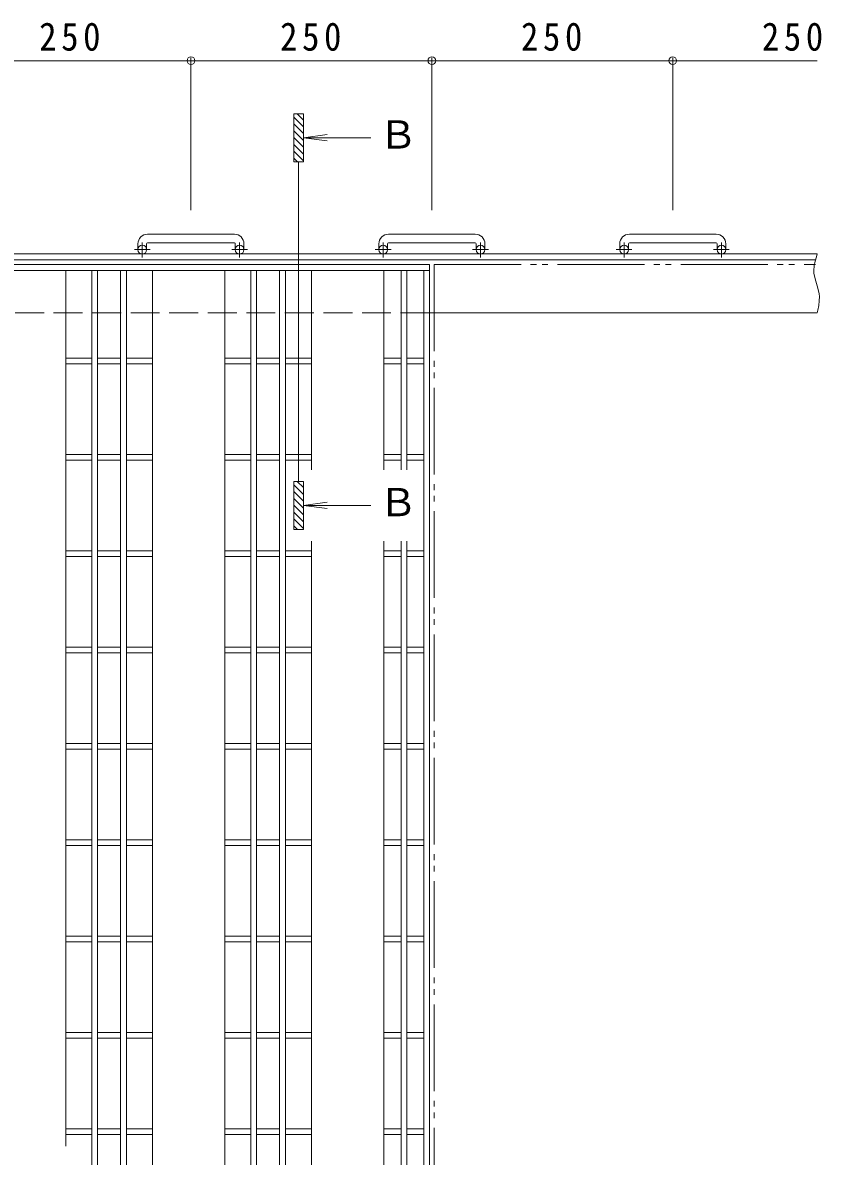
# Model space of a CAD drawing. Units: millimetres, scale not verified. Extents: x -1867 to 2125, y -1939 to 1826.
# Drawn here: x -992 to -164, y 614 to 1791 of the extents above; entities that cross this region are included whole.
import ezdxf
from ezdxf.enums import TextEntityAlignment as Align

# ---------------------------------------------------------------- set-up
doc = ezdxf.new("R2010")
doc.units = ezdxf.units.MM
doc.header["$LTSCALE"] = 10
doc.header["$PDMODE"] = 32
doc.header["$PDSIZE"] = 8
for name, pattern in [('CHAIN1', [8, 5, -1, 1, -1]), ('DASHED3', [4, 3, -1]), ('DOUBLE_CHAIN2', [12.8, 9, -1, 0.6, -0.6, 0.6, -1])]:
    doc.linetypes.add(name, pattern=pattern)
for name, color, linetype, lineweight in [('C-1', 2, 'Continuous', 9), ('C-2', 3, 'Continuous', 9), ('C-4', 7, 'Continuous', 9)]:
    doc.layers.add(name, color=color, linetype=linetype, lineweight=lineweight)
doc.styles.add('ＭＳ ゴシック', font='')
doc.styles.get('ＭＳ ゴシック').set_extended_font_data('MS Gothic')

msp = doc.modelspace()

# ---------------------------------------------------------------- linework, layer by layer
at = {"layer": 'C-1'}
for p, q in [((-772.76, 1571.54), (-862.76, 1571.54)), ((-522.76, 1571.54), (-612.76, 1571.54)), ((-272.76, 1571.54), (-362.76, 1571.54)), ((-872.76, 1561.54), (-872.76, 1555.44)), ((-863.76, 1561.54), (-863.76, 1555.44)), ((-862.76, 1562.54), (-772.76, 1562.54)), ((-771.76, 1561.54), (-771.76, 1555.44)), ((-762.76, 1561.54), (-762.76, 1555.44)), ((-622.76, 1561.54), (-622.76, 1555.44)), ((-613.76, 1561.54), (-613.76, 1555.44)), ((-612.76, 1562.54), (-522.76, 1562.54)), ((-521.76, 1561.54), (-521.76, 1555.44)), ((-512.76, 1561.54), (-512.76, 1555.44)), ((-372.76, 1561.54), (-372.76, 1555.44)), ((-363.76, 1561.54), (-363.76, 1555.44)), ((-362.76, 1562.54), (-272.76, 1562.54)), ((-271.76, 1561.54), (-271.76, 1555.44)), ((-262.76, 1561.54), (-262.76, 1555.44)), ((-167.76, 1550.94), (-1567.76, 1550.94)), ((-169.47, 1544.94), (-1567.76, 1544.94)), ((-167.76, 1489.94), (-570.26, 1489.94))]:
    msp.add_line(p, q, dxfattribs=at)
at = {"layer": 'C-1', "linetype": 'CHAIN1'}
for p, q in [((-860.1, 1555.44), (-876.51, 1555.44)), ((-868.26, 1547.33), (-868.26, 1562.93)), ((-759.1, 1555.44), (-775.51, 1555.44)), ((-767.26, 1547.33), (-767.26, 1562.93)), ((-610.1, 1555.44), (-626.51, 1555.44)), ((-618.26, 1547.33), (-618.26, 1562.93)), ((-509.1, 1555.44), (-525.51, 1555.44)), ((-517.26, 1547.33), (-517.26, 1562.93)), ((-360.1, 1555.44), (-376.51, 1555.44)), ((-368.26, 1547.33), (-368.26, 1562.93)), ((-259.1, 1555.44), (-275.51, 1555.44)), ((-267.26, 1547.33), (-267.26, 1562.93))]:
    msp.add_line(p, q, dxfattribs=at)
at = {"layer": 'C-1', "linetype": 'DASHED3'}
msp.add_line((-570.26, 1489.94), (-1567.76, 1489.94), dxfattribs=at)
at = {"layer": 'C-1'}
msp.add_lwpolyline([(-167.76, 1550.94), (-168.6, 1548.14), (-169.92, 1543.32), (-170.89, 1538.51), (-171.31, 1533.73), (-171.2, 1530.97), (-170.77, 1527.99), (-169.46, 1522.89), (-167.85, 1517.79), (-166.43, 1512.68), (-165.88, 1509.69), (-165.64, 1506.97), (-165.74, 1502.25), (-166.32, 1497.49), (-167.19, 1492.71), (-167.76, 1489.94)], dxfattribs=at)
for centre in [(-868.26, 1555.44), (-767.26, 1555.44), (-618.26, 1555.44), (-517.26, 1555.44), (-368.26, 1555.44), (-267.26, 1555.44)]:
    msp.add_circle(centre, 4.5, dxfattribs=at)
for centre, radius, start, end in [((-862.76, 1561.54), 10, 90, 180), ((-772.76, 1561.54), 10, 0, 90), ((-612.76, 1561.54), 10, 90, 180), ((-522.76, 1561.54), 10, 0, 90), ((-362.76, 1561.54), 10, 90, 180), ((-272.76, 1561.54), 10, 0, 90), ((-862.76, 1561.54), 1, 90, 180), ((-772.76, 1561.54), 1, 0, 90), ((-612.76, 1561.54), 1, 90, 180), ((-522.76, 1561.54), 1, 0, 90), ((-362.76, 1561.54), 1, 90, 180), ((-272.76, 1561.54), 1, 0, 90)]:
    msp.add_arc(centre, radius, start, end, dxfattribs=at)
at = {"layer": 'C-2'}
for p, q in [((-570.26, 1539.94), (-1565.26, 1539.94)), ((-570.26, 1533.94), (-1565.26, 1533.94)), ((-947.76, 1533.94), (-947.76, 625.03)), ((-920.76, 1533.94), (-920.76, -454.06)), ((-914.76, 1533.94), (-914.76, -454.06)), ((-890.76, 1533.94), (-890.76, -454.06)), ((-884.76, 1533.94), (-884.76, -454.06)), ((-857.76, 1533.94), (-857.76, -454.06)), ((-782.76, 1533.94), (-782.76, -454.06)), ((-755.76, 1533.94), (-755.76, -454.06)), ((-749.76, 1533.94), (-749.76, -454.06)), ((-725.76, 1533.94), (-725.76, -454.06)), ((-719.76, 1533.94), (-719.76, -454.06)), ((-692.76, 1533.94), (-692.76, 1326.94)), ((-617.76, 1533.94), (-617.76, 1326.94)), ((-599.76, 1533.94), (-599.76, 1326.94)), ((-593.76, 1533.94), (-593.76, 1326.94)), ((-576.26, 1533.94), (-576.26, -454.06)), ((-570.26, 1539.94), (-570.26, -460.06)), ((-920.76, 1442.94), (-947.76, 1442.94)), ((-920.76, 1436.94), (-947.76, 1436.94)), ((-890.76, 1442.94), (-914.76, 1442.94)), ((-890.76, 1436.94), (-914.76, 1436.94)), ((-857.76, 1442.94), (-884.76, 1442.94)), ((-857.76, 1436.94), (-884.76, 1436.94)), ((-755.76, 1442.94), (-782.76, 1442.94)), ((-755.76, 1436.94), (-782.76, 1436.94)), ((-725.76, 1442.94), (-749.76, 1442.94)), ((-725.76, 1436.94), (-749.76, 1436.94)), ((-692.76, 1442.94), (-719.76, 1442.94)), ((-692.76, 1436.94), (-719.76, 1436.94)), ((-599.76, 1442.94), (-617.76, 1442.94)), ((-599.76, 1436.94), (-617.76, 1436.94)), ((-576.26, 1442.94), (-593.76, 1442.94)), ((-576.26, 1436.94), (-593.76, 1436.94)), ((-920.76, 1342.94), (-947.76, 1342.94)), ((-890.76, 1342.94), (-914.76, 1342.94)), ((-857.76, 1342.94), (-884.76, 1342.94)), ((-755.76, 1342.94), (-782.76, 1342.94)), ((-725.76, 1342.94), (-749.76, 1342.94)), ((-692.76, 1342.94), (-719.76, 1342.94)), ((-599.76, 1342.94), (-617.76, 1342.94)), ((-576.26, 1342.94), (-593.76, 1342.94)), ((-920.76, 1336.94), (-947.76, 1336.94)), ((-890.76, 1336.94), (-914.76, 1336.94)), ((-857.76, 1336.94), (-884.76, 1336.94)), ((-755.76, 1336.94), (-782.76, 1336.94)), ((-725.76, 1336.94), (-749.76, 1336.94)), ((-692.76, 1336.94), (-719.76, 1336.94)), ((-599.76, 1336.94), (-617.76, 1336.94)), ((-576.26, 1336.94), (-593.76, 1336.94)), ((-692.76, 1252.94), (-692.76, -454.06)), ((-617.76, 1252.94), (-617.76, -454.06)), ((-599.76, 1252.94), (-599.76, -454.06)), ((-593.76, 1252.94), (-593.76, -454.06)), ((-920.76, 1242.94), (-947.76, 1242.94)), ((-920.76, 1236.94), (-947.76, 1236.94)), ((-890.76, 1242.94), (-914.76, 1242.94)), ((-890.76, 1236.94), (-914.76, 1236.94)), ((-857.76, 1242.94), (-884.76, 1242.94)), ((-857.76, 1236.94), (-884.76, 1236.94)), ((-755.76, 1242.94), (-782.76, 1242.94)), ((-755.76, 1236.94), (-782.76, 1236.94)), ((-725.76, 1242.94), (-749.76, 1242.94)), ((-725.76, 1236.94), (-749.76, 1236.94)), ((-692.76, 1242.94), (-719.76, 1242.94)), ((-692.76, 1236.94), (-719.76, 1236.94)), ((-599.76, 1242.94), (-617.76, 1242.94)), ((-599.76, 1236.94), (-617.76, 1236.94)), ((-576.26, 1242.94), (-593.76, 1242.94)), ((-576.26, 1236.94), (-593.76, 1236.94)), ((-920.76, 1142.94), (-947.76, 1142.94)), ((-890.76, 1142.94), (-914.76, 1142.94)), ((-857.76, 1142.94), (-884.76, 1142.94)), ((-755.76, 1142.94), (-782.76, 1142.94)), ((-725.76, 1142.94), (-749.76, 1142.94)), ((-692.76, 1142.94), (-719.76, 1142.94)), ((-599.76, 1142.94), (-617.76, 1142.94)), ((-576.26, 1142.94), (-593.76, 1142.94)), ((-920.76, 1136.94), (-947.76, 1136.94)), ((-890.76, 1136.94), (-914.76, 1136.94)), ((-857.76, 1136.94), (-884.76, 1136.94)), ((-755.76, 1136.94), (-782.76, 1136.94)), ((-725.76, 1136.94), (-749.76, 1136.94)), ((-692.76, 1136.94), (-719.76, 1136.94)), ((-599.76, 1136.94), (-617.76, 1136.94)), ((-576.26, 1136.94), (-593.76, 1136.94)), ((-920.76, 1042.94), (-947.76, 1042.94)), ((-920.76, 1036.94), (-947.76, 1036.94)), ((-890.76, 1042.94), (-914.76, 1042.94)), ((-890.76, 1036.94), (-914.76, 1036.94)), ((-857.76, 1042.94), (-884.76, 1042.94)), ((-857.76, 1036.94), (-884.76, 1036.94)), ((-755.76, 1042.94), (-782.76, 1042.94)), ((-755.76, 1036.94), (-782.76, 1036.94)), ((-725.76, 1042.94), (-749.76, 1042.94)), ((-725.76, 1036.94), (-749.76, 1036.94)), ((-692.76, 1042.94), (-719.76, 1042.94)), ((-692.76, 1036.94), (-719.76, 1036.94)), ((-599.76, 1042.94), (-617.76, 1042.94)), ((-599.76, 1036.94), (-617.76, 1036.94)), ((-576.26, 1042.94), (-593.76, 1042.94)), ((-576.26, 1036.94), (-593.76, 1036.94)), ((-920.76, 942.94), (-947.76, 942.94)), ((-890.76, 942.94), (-914.76, 942.94)), ((-857.76, 942.94), (-884.76, 942.94)), ((-755.76, 942.94), (-782.76, 942.94)), ((-725.76, 942.94), (-749.76, 942.94)), ((-692.76, 942.94), (-719.76, 942.94)), ((-599.76, 942.94), (-617.76, 942.94)), ((-576.26, 942.94), (-593.76, 942.94)), ((-920.76, 936.94), (-947.76, 936.94)), ((-890.76, 936.94), (-914.76, 936.94)), ((-857.76, 936.94), (-884.76, 936.94)), ((-755.76, 936.94), (-782.76, 936.94)), ((-725.76, 936.94), (-749.76, 936.94)), ((-692.76, 936.94), (-719.76, 936.94)), ((-599.76, 936.94), (-617.76, 936.94)), ((-576.26, 936.94), (-593.76, 936.94)), ((-920.76, 842.94), (-947.76, 842.94)), ((-920.76, 836.94), (-947.76, 836.94)), ((-890.76, 842.94), (-914.76, 842.94)), ((-890.76, 836.94), (-914.76, 836.94)), ((-857.76, 842.94), (-884.76, 842.94)), ((-857.76, 836.94), (-884.76, 836.94)), ((-755.76, 842.94), (-782.76, 842.94)), ((-755.76, 836.94), (-782.76, 836.94)), ((-725.76, 842.94), (-749.76, 842.94)), ((-725.76, 836.94), (-749.76, 836.94)), ((-692.76, 842.94), (-719.76, 842.94)), ((-692.76, 836.94), (-719.76, 836.94)), ((-599.76, 842.94), (-617.76, 842.94)), ((-599.76, 836.94), (-617.76, 836.94)), ((-576.26, 842.94), (-593.76, 842.94)), ((-576.26, 836.94), (-593.76, 836.94)), ((-920.76, 742.94), (-947.76, 742.94)), ((-890.76, 742.94), (-914.76, 742.94)), ((-857.76, 742.94), (-884.76, 742.94)), ((-755.76, 742.94), (-782.76, 742.94)), ((-725.76, 742.94), (-749.76, 742.94)), ((-692.76, 742.94), (-719.76, 742.94)), ((-599.76, 742.94), (-617.76, 742.94)), ((-576.26, 742.94), (-593.76, 742.94)), ((-920.76, 736.94), (-947.76, 736.94)), ((-890.76, 736.94), (-914.76, 736.94)), ((-857.76, 736.94), (-884.76, 736.94)), ((-755.76, 736.94), (-782.76, 736.94)), ((-725.76, 736.94), (-749.76, 736.94)), ((-692.76, 736.94), (-719.76, 736.94)), ((-599.76, 736.94), (-617.76, 736.94)), ((-576.26, 736.94), (-593.76, 736.94)), ((-920.76, 642.94), (-947.76, 642.94)), ((-920.76, 636.94), (-947.76, 636.94)), ((-890.76, 642.94), (-914.76, 642.94)), ((-890.76, 636.94), (-914.76, 636.94)), ((-857.76, 642.94), (-884.76, 642.94)), ((-857.76, 636.94), (-884.76, 636.94)), ((-755.76, 642.94), (-782.76, 642.94)), ((-755.76, 636.94), (-782.76, 636.94)), ((-725.76, 642.94), (-749.76, 642.94)), ((-725.76, 636.94), (-749.76, 636.94)), ((-692.76, 642.94), (-719.76, 642.94)), ((-692.76, 636.94), (-719.76, 636.94)), ((-599.76, 642.94), (-617.76, 642.94)), ((-599.76, 636.94), (-617.76, 636.94)), ((-576.26, 642.94), (-593.76, 642.94)), ((-576.26, 636.94), (-593.76, 636.94))]:
    msp.add_line(p, q, dxfattribs=at)
at = {"layer": 'C-2', "linetype": 'DOUBLE_CHAIN2'}
for q in [(-565.26, -460.06), (-169.47, 1539.94)]:
    msp.add_line((-565.26, 1539.94), q, dxfattribs=at)
at = {"layer": 'C-4'}
for p, q in [((-817.76, 1596.54), (-817.76, 1754.54)), ((-567.76, 1596.54), (-567.76, 1754.54)), ((-317.76, 1596.54), (-317.76, 1754.54)), ((-1317.76, 1751.54), (-817.76, 1751.54)), ((-817.76, 1751.54), (-317.76, 1751.54)), ((-317.76, 1751.54), (-167.76, 1751.54)), ((-711.06, 1696.54), (-711.06, 1646.54)), ((-701.06, 1696.54), (-711.06, 1696.54)), ((-701.06, 1690.01), (-707.59, 1696.54)), ((-701.06, 1696.54), (-701.06, 1646.54)), ((-701.06, 1682.94), (-711.06, 1692.94)), ((-701.06, 1675.87), (-711.06, 1685.87)), ((-701.06, 1668.8), (-711.06, 1678.8)), ((-701.06, 1661.73), (-711.06, 1671.73)), ((-701.06, 1671.54), (-676.27, 1674.8)), ((-701.06, 1671.54), (-676.27, 1668.28)), ((-701.06, 1671.54), (-631.06, 1671.54)), ((-701.06, 1654.66), (-711.06, 1664.66)), ((-701.06, 1647.58), (-711.06, 1657.58)), ((-707.09, 1646.54), (-711.06, 1650.51)), ((-701.06, 1646.54), (-711.06, 1646.54)), ((-706.06, 1314.94), (-706.06, 1646.54)), ((-711.06, 1264.94), (-711.06, 1314.94)), ((-701.06, 1314.94), (-711.06, 1314.94)), ((-701.06, 1301.34), (-711.06, 1311.34)), ((-701.06, 1308.41), (-707.59, 1314.94)), ((-701.06, 1264.94), (-701.06, 1314.94)), ((-701.06, 1294.27), (-711.06, 1304.27)), ((-701.06, 1287.2), (-711.06, 1297.2)), ((-701.06, 1280.13), (-711.06, 1290.13)), ((-701.06, 1273.06), (-711.06, 1283.06)), ((-701.06, 1289.94), (-676.27, 1293.21)), ((-701.06, 1289.94), (-676.27, 1286.68)), ((-701.06, 1289.94), (-631.06, 1289.94)), ((-701.06, 1265.99), (-711.06, 1275.99)), ((-707.09, 1264.94), (-711.06, 1268.92)), ((-701.06, 1264.94), (-711.06, 1264.94))]:
    msp.add_line(p, q, dxfattribs=at)
for p in [(-817.76, 1751.54), (-567.76, 1751.54), (-317.76, 1751.54)]:
    msp.add_point(p, dxfattribs=at)

# ---------------------------------------------------------------- texts
at = {"layer": 'C-4', "color": 2, "style": 'ＭＳ ゴシック'}
for p in [(-622.78, 1651.54), (-622.78, 1269.94)]:
    msp.add_text('Ｂ', height=29.33, dxfattribs=at).set_placement(p, align=Align.BOTTOM_LEFT)
at = {"layer": 'C-4', "color": 2, "char_height": 29.33, "attachment_point": 7, "style": 'ＭＳ ゴシック'}
for insert in [(-975.26, 1761.54), (-725.26, 1761.54), (-475.26, 1761.54), (-225.26, 1761.54)]:
    msp.add_mtext('\\T1.27;\\W0.9;250', dxfattribs=dict(at, insert=insert))

doc.saveas('drawing.dxf')
